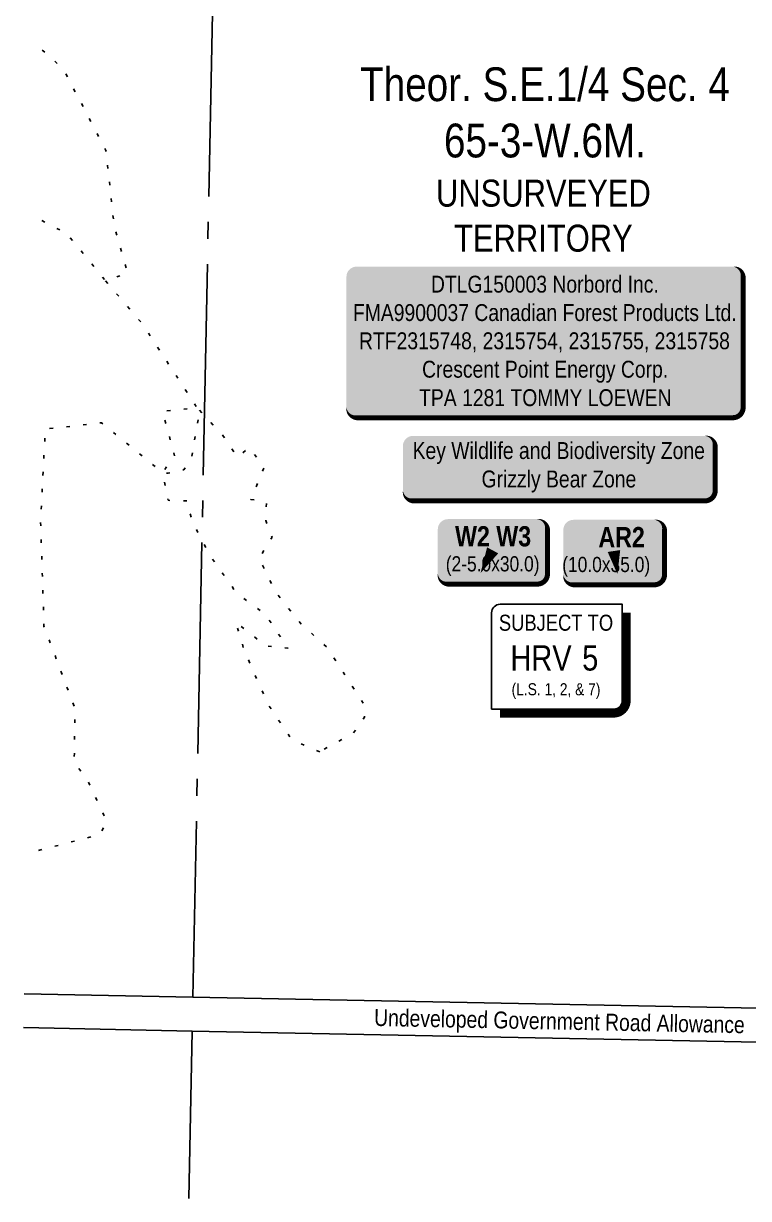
# Model space of a CAD drawing. Extents: x 407349 to 413136, y 6049626 to 6052845.
# Drawn here: x 410050 to 410479, y 6049822 to 6050518 of the extents above; entities that cross this region are included whole.
import ezdxf
from ezdxf.enums import TextEntityAlignment as Align

# ---------------------------------------------------------------- set-up
doc = ezdxf.new("R2010")
doc.units = 0
doc.header["$LTSCALE"] = 5
doc.linetypes.add('foc-QUARTERLINE', pattern=[33, 25, -3, 2, -3])
doc.linetypes.add('foc-WHEELTRACKS', pattern=[2, 0.4, -1.6])
for name, color, linetype in [('AS-WILDLIFE-BLOCK', 131, 'Continuous'), ('CG-NOTES', 7, 'Continuous'), ('CTW', 7, 'Continuous'), ('L-DESC', 3, 'Continuous'), ('L-QSEC', 8, 'foc-QUARTERLINE'), ('L-ROAD-T', 7, 'Continuous'), ('L-SEC', 7, 'Continuous'), ('P-TEMP-BLOCKS', 250, 'Continuous'), ('T-WATER-P3', 160, 'foc-WHEELTRACKS')]:
    doc.layers.add(name, color=color, linetype=linetype)
doc.styles.add('175L', font='ARIALN.TTF', dxfattribs={"height": 20})
doc.styles.add('80', font='ARIALN.TTF', dxfattribs={"height": 10})
doc.styles.add('80L', font='ARIALN.TTF', dxfattribs={"height": 10})
doc.styles.add('BOLD', font='ARIALNB.TTF')
doc.styles.add('HRV', font='ARIALN.TTF', dxfattribs={"height": 3})

# ---------------------------------------------------------------- blocks, each defined once
blk = doc.blocks.new('HRV')
blk.add_lwpolyline([(-35.14270137192347, 31.59985570973913), (37.21496793680001, 31.59985570973913), (37.21496793680001, -25.53846631238594, -0.414213562373095), (32.21496793680001, -30.53846631238594), (-40.14270137192347, -30.53846631238594), (-40.14270137192347, 26.59985570973913, -0.414213562373095)], format="xyb", close=True)
at = {"const_width": 5, "flags": 128}
blk.add_lwpolyline([(-35.14270137192347, -33.03846631238594), (32.21496793680001, -33.03846631238594, 0.4142135623730951), (39.71496793680001, -25.53846631238594), (39.71496793680001, 26.59985570973913)], format="xyb", dxfattribs=at)
at = {"style": '80L'}
blk.add_text('SUBJECT TO', height=9.5, dxfattribs=at).set_placement((-2.010251797374167, 13.05875001333334), align=Align.BOTTOM_CENTER)
blk.add_attdef('(N.W.1/4 00)', text='', height=7.125, dxfattribs=at).set_placement((-2.010251797374167, -24.44815512015521), align=Align.BOTTOM_CENTER)
at = {"layer": 'CTW', "color": 3, "style": 'HRV'}
blk.add_text('HRV', height=15, dxfattribs=at).set_placement((-10.87696241986032, -0.1770973496404622), align=Align.MIDDLE_CENTER)
blk.add_attdef('0', text='', height=15, dxfattribs=at).set_placement((18.27821898267075, -0.1770973496404622), align=Align.MIDDLE_CENTER)
blk = doc.blocks.new('*U43')
h = blk.add_hatch(color=255)
edge = h.paths.add_edge_path()
edge.add_line((-111.5, -45.5), (111.5, -45.5))
edge.add_arc((111.5, -39.5), 6, 270, 360)
edge.add_line((117.5, -39.5), (117.5, 38))
edge.add_arc((111.5, 38), 6, 0, 90)
edge.add_line((111.5, 44), (-111.5, 44))
edge.add_arc((-111.5, 38), 6, 90, 180)
edge.add_line((-117.5, 38), (-117.5, -39.5))
edge.add_arc((-111.5, -39.5), 6, 180, 270)
at = {"color": 44, "flags": 128}
blk.add_lwpolyline([(-111.5, -45.5, 3, 3, 0), (111.5, -45.5, 3, 3, 0.414213562373095), (117.5, -39.5, 3, 3, 0), (117.5, 38, 3, 0, 0.414213562373095), (111.5, 44, 0, 0, 0), (-111.5, 44, 0, 0, 0.414213562373095), (-117.5, 38, 0, 0, 0), (-117.5, -39.5, 0, 3, 0.414213562373095)], format="xyseb", close=True, dxfattribs=at)
at = {"color": 44, "style": '80'}
blk.add_attdef('ENTER_TEXT_001', (-35.98567530695772, -4.996589358799454), '', height=10, dxfattribs=at)
blk = doc.blocks.new('*U59')
h = blk.add_hatch(color=255)
edge = h.paths.add_edge_path()
edge.add_line((-86.49999999999999, -20), (86.49999999999999, -20))
edge.add_arc((86.49999999999999, -14), 6, 270, 360)
edge.add_line((92.49999999999999, -14), (92.49999999999999, 12.5))
edge.add_arc((86.49999999999999, 12.5), 6, 0, 90)
edge.add_line((86.49999999999999, 18.5), (-86.49999999999999, 18.5))
edge.add_arc((-86.49999999999999, 12.5), 6, 90, 180)
edge.add_line((-92.49999999999999, 12.5), (-92.49999999999999, -14))
edge.add_arc((-86.49999999999999, -14), 6, 180, 270)
at = {"color": 131, "flags": 128}
blk.add_lwpolyline([(-86.49999999999999, -20, 3, 3, 0), (86.49999999999999, -20, 3, 3, 0.414213562373095), (92.49999999999999, -14, 3, 3, 0), (92.49999999999999, 12.5, 3, 0, 0.414213562373095), (86.49999999999999, 18.5, 0, 0, 0), (-86.49999999999999, 18.5, 0, 0, 0.414213562373095), (-92.49999999999999, 12.5, 0, 0, 0), (-92.49999999999999, -14, 0, 3, 0.414213562373095)], format="xyseb", close=True, dxfattribs=at)
at = {"color": 131, "style": '80'}
blk.add_attdef('ENTER_TEXT_001', (-35.98567530695772, -4.996589358799454), '', height=10, dxfattribs=at)
blk = doc.blocks.new('*U78')
h = blk.add_hatch(color=111)
edge = h.paths.add_edge_path()
edge.add_line((-23.99999999999998, -20), (23.99999999999998, -20))
edge.add_arc((23.99999999999998, -14), 6, 270, 360)
edge.add_line((29.99999999999998, -14), (29.99999999999998, 12.5))
edge.add_arc((23.99999999999998, 12.5), 6, 0, 90)
edge.add_line((23.99999999999998, 18.5), (-23.99999999999998, 18.5))
edge.add_arc((-23.99999999999998, 12.5), 6, 90, 180)
edge.add_line((-29.99999999999998, 12.5), (-29.99999999999998, -14))
edge.add_arc((-23.99999999999998, -14), 6, 180, 270)
at = {"color": 250, "flags": 128}
blk.add_lwpolyline([(-23.99999999999998, -20, 3, 3, 0), (23.99999999999998, -20, 3, 3, 0.414213562373095), (29.99999999999998, -14, 3, 3, 0), (29.99999999999998, 12.5, 3, 0, 0.414213562373095), (23.99999999999998, 18.5, 0, 0, 0), (-23.99999999999998, 18.5, 0, 0, 0.414213562373095), (-29.99999999999998, 12.5, 0, 0, 0), (-29.99999999999998, -14, 0, 3, 0.414213562373095)], format="xyseb", close=True, dxfattribs=at)
at = {"flags": 128}
blk.add_lwpolyline([(2.041358291178216, -13.6323186018265, 0, 7.5, 0), (-3.398394867633905e-15, 0, 0, 0, 0)], format="xyseb", dxfattribs=at)
at = {"color": 250}
for tag, p, height, style in [('TEMP_AREA_W1_001', (-9.212824010914055, 2.244292974654144), 12, 'BOLD'), ('ENTER_TEXT_001', (-30.65893587994544, -12.47010782646594), 9, '80')]:
    blk.add_attdef(tag, p, '', height=height, dxfattribs=dict(at, style=style))
blk = doc.blocks.new('*U79')
h = blk.add_hatch(color=191)
edge = h.paths.add_edge_path()
edge.add_line((-26.49999999999999, -20), (26.49999999999999, -20))
edge.add_arc((26.49999999999999, -14), 6, 270, 360)
edge.add_line((32.49999999999999, -14), (32.49999999999999, 12.5))
edge.add_arc((26.49999999999999, 12.5), 6, 0, 90)
edge.add_line((26.49999999999999, 18.5), (-26.49999999999999, 18.5))
edge.add_arc((-26.49999999999999, 12.5), 6, 90, 180)
edge.add_line((-32.49999999999999, 12.5), (-32.49999999999999, -14))
edge.add_arc((-26.49999999999999, -14), 6, 180, 270)
at = {"color": 250, "flags": 128}
blk.add_lwpolyline([(-26.49999999999999, -20, 3, 3, 0), (26.49999999999999, -20, 3, 3, 0.414213562373095), (32.49999999999999, -14, 3, 3, 0), (32.49999999999999, 12.5, 3, 0, 0.414213562373095), (26.49999999999999, 18.5, 0, 0, 0), (-26.49999999999999, 18.5, 0, 0, 0.414213562373095), (-32.49999999999999, 12.5, 0, 0, 0), (-32.49999999999999, -14, 0, 3, 0.414213562373095)], format="xyseb", close=True, dxfattribs=at)
at = {"flags": 128}
blk.add_lwpolyline([(-7.176839939544717, -13.4616684893838, 0, 7.5, 0), (-3.398394867633905e-15, 0, 0, 0, 0)], format="xyseb", dxfattribs=at)
at = {"color": 250}
for tag, p, height, style in [('TEMP_AREA_W1_001', (-9.212824010914055, 2.244292974654144), 12, 'BOLD'), ('ENTER_TEXT_001', (-30.65893587994544, -12.47010782646594), 9, '80')]:
    blk.add_attdef(tag, p, '', height=height, dxfattribs=dict(at, style=style))

msp = doc.modelspace()

# ---------------------------------------------------------------- linework, layer by layer
at = {"layer": 'L-QSEC'}
for p, q in [((410165.0633359334, 6050705.197760839), (410149.9463461435, 6049941.031776527)), ((410149.5501089487, 6049920.927277959), (410147.5925034486, 6049821.701334541))]:
    msp.add_line(p, q, dxfattribs=at)
at = {"layer": 'L-SEC'}
for p, q in [((410149.9463461435, 6049941.031776527), (410049.967458243, 6049943.020201992)), ((410953.1345890493, 6049925.058982567), (410149.9463461435, 6049941.031776527)), ((410149.5501089487, 6049920.927277959), (410049.5697587159, 6049922.915826236)), ((410952.7408053211, 6049904.954248711), (410149.5501089487, 6049920.927277959))]:
    msp.add_line(p, q, dxfattribs=at)
at = {"layer": 'T-WATER-P3', "flags": 128}
for points in [[(410060.631997411, 6050502.115171758), (410073.1970765135, 6050490.883043001), (410098.4034254561, 6050442.544634801), (410103.2303635993, 6050398.264075904), (410111.2128653129, 6050370.037289776), (410098.2374985585, 6050365.360844299), (410075.2334124737, 6050393.340994581), (410058.6517373782, 6050402.011238395)], [(410098.2374985585, 6050365.360844299), (410120.3336258543, 6050339.444410336), (410152.3109381996, 6050290.245951578), (410153.3255162387, 6050285.021330882), (410148.9050455126, 6050259.1883069), (410144.4853411528, 6050253.408643615), (410135.3041422986, 6050251.371699452), (410131.9175779501, 6050251.712864622), (410095.8603178129, 6050281.330066275), (410062.511923503, 6050277.521540802), (410059.6601503563, 6050222.614015311), (410061.7052963091, 6050160.789279615), (410080.0883612055, 6050111.844470363), (410079.6043853774, 6050079.946589135), (410086.8741707301, 6050070.920897768), (410098.8709339999, 6050045.24178597), (410094.9729541669, 6050037.423327576), (410051.2128302962, 6050025.967766488)]]:
    msp.add_lwpolyline(points, dxfattribs=at)
msp.add_lwpolyline([(410225.0580153457, 6050086.408142174), (410208.4673679487, 6050093.567858327), (410194.5755031399, 6050114.288511268), (410180.355532623, 6050146.234534005), (410175.3377075813, 6050163.32506778), (410193.078036039, 6050149.016290149), (410206.3263699913, 6050147.678338723), (410193.0778635891, 6050167.577340572), (410175.8946006417, 6050180.332559202), (410160.3293030385, 6050202.218250068), (410156.2149301328, 6050210.082601093), (410149.3852369708, 6050223.141990385), (410146.5043637049, 6050234.949817922), (410135.2440101399, 6050235.357725908), (410131.9175779501, 6050251.712864622), (410139.1266303758, 6050261.705957322), (410131.9467200833, 6050287.980936466), (410152.3109381996, 6050290.245951578), (410157.6693934082, 6050284.506157056), (410167.703839855, 6050273.759181671), (410176.3690565233, 6050260.94546685), (410183.2520834054, 6050266.575284953), (410192.2085481668, 6050255.038643508), (410184.2836591309, 6050235.908622702), (410193.4710076445, 6050234.104744324), (410193.1429498565, 6050223.394771998), (410196.8261893671, 6050213.456042316), (410189.2105697703, 6050201.114412179), (410198.8333131635, 6050180.97851915), (410214.075697735, 6050161.976124915), (410229.093135013, 6050148.624317882), (410252.3020479746, 6050112.799291709), (410251.5332947606, 6050106.823110883), (410244.9412484905, 6050097.383957795), (410225.0580153457, 6050086.408142174)], close=True, dxfattribs=at)

# ---------------------------------------------------------------- block references
ref = msp.add_blockref('*U43', (410358.3997583914, 6050329.791499814))
ref.add_attrib('ENTER_TEXT_001', 'DTLG150003 Norbord Inc.', (410290.961149933, 6050358.407916367), dxfattribs={"color": 44, "height": 9.999999999999943, "style": '80'})
ref.add_attrib('ENTER_TEXT_002', 'FMA9900037 Canadian Forest Products Ltd.', (410244.7333191008, 6050341.563896358), dxfattribs={"color": 44, "height": 9.999999999999943, "style": '80'})
ref.add_attrib('ENTER_TEXT_003', 'RTF2315748, 2315754, 2315755, 2315758', (410248.3349562086, 6050324.856301997), dxfattribs={"color": 44, "height": 9.999999999999943, "style": '80'})
ref.add_attrib('ENTER_TEXT_004', 'Crescent Point Energy Corp.', (410285.7121731254, 6050308.012281988), dxfattribs={"color": 44, "height": 9.999999999999943, "style": '80'})
ref.add_attrib('ENTER_TEXT_005', 'TPA 1281 TOMMY LOEWEN', (410283.9318184187, 6050291.168261979), dxfattribs={"color": 44, "height": 9.999999999999943, "style": '80'})
at = {"layer": 'AS-WILDLIFE-BLOCK', "color": 2}
ref = msp.add_blockref('*U59', (410366.8565323902, 6050255.023036727), dxfattribs=at)
ref.add_attrib('ENTER_TEXT_001', 'Key Wildlife and Biodiversity Zone', (410280.0829989659, 6050259.829767059), dxfattribs={"layer": '0', "color": 131, "height": 9.999999999999943, "style": '80'})
ref.add_attrib('ENTER_TEXT_002', 'Grizzly Bear Zone', (410320.9458911896, 6050242.98574705), dxfattribs={"layer": '0', "color": 131, "height": 9.999999999999943, "style": '80'})
at = {"layer": 'CG-NOTES', "zscale": 0.4999999999999887}
msp.add_blockref('HRV', (410367.0692025563, 6050142.162149774), dxfattribs=at).add_auto_attribs({'(N.W.1/4 00)': '(L.S. 1, 2, & 7)', '0': '5'})
at = {"layer": 'P-TEMP-BLOCKS'}
ref = msp.add_blockref('*U79', (410327.5162546294, 6050205.701021696), dxfattribs=dict(at, xscale=0.9995596, yscale=0.9995596, zscale=0.9995596))
ref.add_attrib('TEMP_AREA_W1_001', 'W2 W3', (410305.2654851981, 6050208.046600459), dxfattribs={"layer": '0', "color": 250, "height": 11.99471519999998, "style": 'BOLD'})
ref.add_attrib('ENTER_TEXT_001', '(2-5.0x30.0)', (410299.7365433178, 6050193.236405705), dxfattribs={"layer": '0', "color": 250, "height": 8.996036399999984, "style": '80'})
at = {"layer": 'P-TEMP-BLOCKS', "xscale": 0.9995596, "yscale": 0.9995596, "zscale": 0.9995596}
msp.add_blockref('*U78', (410399.3796007722, 6050205.301920027), dxfattribs=at).add_auto_attribs({'TEMP_AREA_W1_001': 'AR2', 'ENTER_TEXT_001': '(10.0x35.0)'})

# ---------------------------------------------------------------- texts
at = {"layer": 'L-DESC', "color": 3, "insert": (410358.4976853508, 6050491.851969315), "char_height": 19.99999999999949, "width": 229.2771768926243, "attachment_point": 2, "style": '175L', "bg_fill": 3, "box_fill_scale": 1.15, "bg_fill_color": 256, "bg_fill_true_color": 256, "bg_fill_transparency": 0}
msp.add_mtext('Theor. S.E.1/4 Sec. 4 \\P65-3-W.6M.', dxfattribs=at)
at = {"layer": 'L-DESC', "color": 3, "insert": (410357.5769642484, 6050403.882163076), "char_height": 15.99999999999962, "attachment_point": 5, "style": '80L', "bg_fill": 3, "box_fill_scale": 1.15, "bg_fill_color": 256, "bg_fill_true_color": 256, "bg_fill_transparency": 0}
msp.add_mtext_dynamic_manual_height_columns('UNSURVEYED TERRITORY', width=126.4137517053201, gutter_width=47.49999999999989, heights=[0], dxfattribs=at)
at = {"layer": 'L-ROAD-T', "style": '80L'}
msp.add_text('Undeveloped Government Road Allowance', height=9.995639999999819, rotation=358.8606418336712, dxfattribs=at).set_placement((410367.1010409495, 6049926.77579304), align=Align.MIDDLE_CENTER)

doc.saveas('drawing.dxf')
